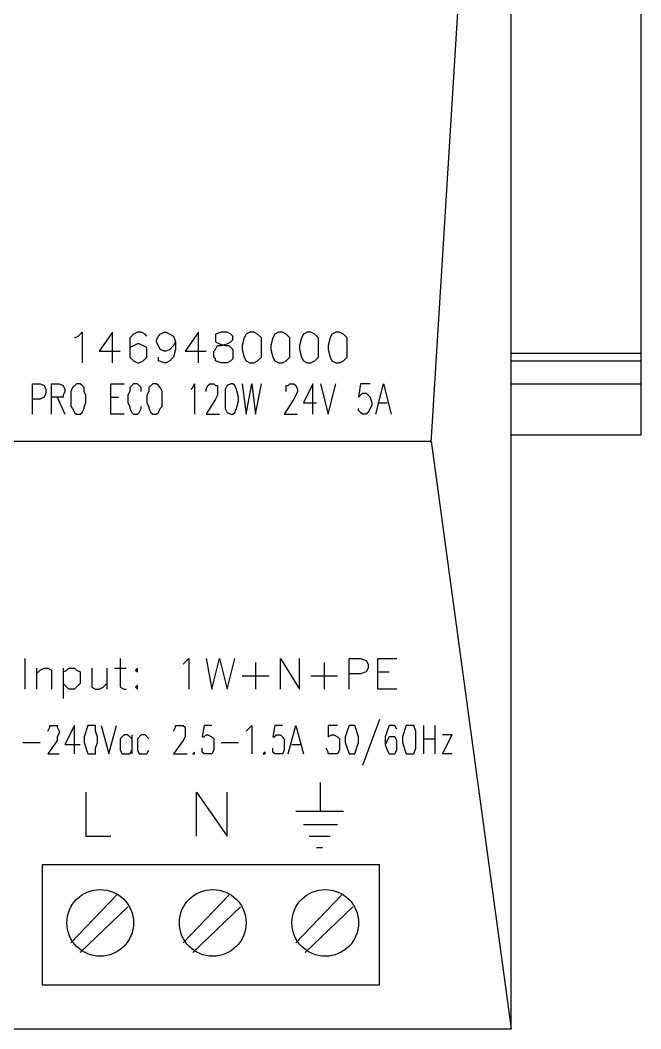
# Model space of a CAD drawing. Header units: feet. Extents: x -159 to 1687, y -48 to 1556.
# Drawn here: x 550.9307 to 551.0663, y 1044.3307 to 1044.5509 of the extents above; entities that cross this region are included whole.
import ezdxf

# ---------------------------------------------------------------- set-up
doc = ezdxf.new("R2010")
doc.units = ezdxf.units.FT
doc.header["$MEASUREMENT"] = 0
doc.layers.add('PDF_0', color=7, linetype='Continuous')
doc.layers.add('PDF_Carril', color=7, linetype='Continuous')

msp = doc.modelspace()

# ---------------------------------------------------------------- linework, layer by layer
at = {"layer": 'PDF_0', "lineweight": 25}
for points in [[(551.02046, 1044.4586), (551.03796, 1044.74069), (550.9067, 1044.74069), (550.9067, 1044.33067), (551.03796, 1044.33067), (551.03796, 1044.74069)], [(550.91003, 1044.74069), (550.92462, 1044.45901), (551.02046, 1044.45901), (551.03796, 1044.33067)], [(550.94254, 1044.48151), (550.94337, 1044.48193), (550.9442, 1044.48276), (550.9442, 1044.4761)], [(550.95087, 1044.4761), (550.95087, 1044.48276), (550.94795, 1044.4786), (550.95254, 1044.4786)], [(550.95837, 1044.48193), (550.95795, 1044.48235), (550.95712, 1044.48276), (550.95629, 1044.48276), (550.95545, 1044.48235), (550.95462, 1044.48151), (550.95462, 1044.47735), (550.95545, 1044.47651), (550.95629, 1044.4761), (550.9567, 1044.4761), (550.95754, 1044.47651), (550.95837, 1044.47735), (550.95837, 1044.47943), (550.9567, 1044.48026), (550.95629, 1044.48026), (550.95462, 1044.47943)], [(550.96462, 1044.48068), (550.9642, 1044.47985), (550.96337, 1044.47901), (550.96254, 1044.4786), (550.96212, 1044.4786), (550.96129, 1044.47901), (550.96045, 1044.48068), (550.96045, 1044.4811), (550.96087, 1044.48193), (550.96129, 1044.48235), (550.96212, 1044.48276), (550.96254, 1044.48276), (550.9642, 1044.48193), (550.96462, 1044.48068), (550.96462, 1044.47901), (550.9642, 1044.47735), (550.96337, 1044.47651), (550.96254, 1044.4761), (550.96212, 1044.4761), (550.96087, 1044.47651), (550.96087, 1044.47735)], [(550.96962, 1044.4761), (550.96962, 1044.48276), (550.9667, 1044.4786), (550.97129, 1044.4786)], [(550.93337, 1044.46485), (550.93337, 1044.47151), (550.93503, 1044.47151), (550.93587, 1044.4711), (550.93628, 1044.47026), (550.93628, 1044.46943), (550.93587, 1044.4686), (550.93503, 1044.46818), (550.93337, 1044.46818)], [(550.93753, 1044.46485), (550.93753, 1044.47151), (550.9392, 1044.47151), (550.94004, 1044.4711), (550.94045, 1044.47026), (550.94045, 1044.46985), (550.94004, 1044.46901), (550.94004, 1044.4686), (550.93753, 1044.4686)], [(550.95337, 1044.46485), (550.95045, 1044.46485), (550.95045, 1044.47151), (550.95337, 1044.47151)], [(550.95712, 1044.46985), (550.95712, 1044.47068), (550.9567, 1044.4711), (550.95629, 1044.47151), (550.95545, 1044.47151), (550.95462, 1044.47068), (550.95462, 1044.46985), (550.9542, 1044.46901), (550.9542, 1044.46735), (550.95462, 1044.46651), (550.95462, 1044.4661), (550.95504, 1044.46526), (550.95545, 1044.46485), (550.95629, 1044.46485), (550.9567, 1044.46526), (550.95712, 1044.4661), (550.95712, 1044.46651)], [(550.96795, 1044.47026), (550.96837, 1044.47068), (550.96879, 1044.47151), (550.96879, 1044.46485)], [(550.97129, 1044.46985), (550.97129, 1044.47026), (550.9717, 1044.4711), (550.97212, 1044.47151), (550.97295, 1044.47151), (550.97337, 1044.4711), (550.97379, 1044.4711), (550.97379, 1044.46901), (550.97337, 1044.46818), (550.97129, 1044.46485), (550.9742, 1044.46485)], [(550.9792, 1044.47151), (550.98004, 1044.46485), (550.98129, 1044.47151), (550.98212, 1044.46485), (550.98337, 1044.47151)], [(550.98879, 1044.46985), (550.98879, 1044.4711), (550.9892, 1044.4711), (550.98962, 1044.47151), (550.99045, 1044.47151), (550.99087, 1044.4711), (550.99129, 1044.47026), (550.99129, 1044.46985), (550.99045, 1044.46818), (550.98837, 1044.46485), (550.99129, 1044.46485)], [(550.99462, 1044.46485), (550.99462, 1044.47151), (550.99254, 1044.46735), (550.99545, 1044.46735)], [(550.99629, 1044.47151), (550.99795, 1044.46485), (550.99962, 1044.47151)], [(551.00712, 1044.47151), (551.00504, 1044.47151), (551.00462, 1044.4686), (551.00545, 1044.46943), (551.00629, 1044.46943), (551.00712, 1044.4686), (551.00754, 1044.46735), (551.00754, 1044.46693), (551.0067, 1044.46526), (551.00629, 1044.46485), (551.00545, 1044.46485), (551.00504, 1044.46526), (551.00462, 1044.46568), (551.00462, 1044.4661)], [(551.00837, 1044.46485), (551.01004, 1044.47151), (551.01171, 1044.46485)], [(550.93878, 1044.4686), (550.94045, 1044.46485)], [(550.95045, 1044.4686), (550.95212, 1044.4686)], [(551.00879, 1044.46735), (551.01087, 1044.46735)], [(550.9317, 1044.41151), (550.9317, 1044.40484)], [(550.95254, 1044.41151), (550.95254, 1044.40526), (550.95337, 1044.40484), (550.95379, 1044.40484)], [(550.96629, 1044.41026), (550.96754, 1044.41151), (550.96754, 1044.40484)], [(550.97129, 1044.41151), (550.97254, 1044.40484), (550.9742, 1044.41151), (550.97587, 1044.40484), (550.97754, 1044.41151)], [(550.98754, 1044.40484), (550.98754, 1044.41151), (550.9917, 1044.40484), (550.9917, 1044.41151)], [(551.00254, 1044.40484), (551.00254, 1044.41151), (551.00504, 1044.41151), (551.00629, 1044.41109), (551.0067, 1044.41026), (551.0067, 1044.40943), (551.00629, 1044.40859), (551.00504, 1044.40818), (551.00254, 1044.40818)], [(551.01296, 1044.40484), (551.00879, 1044.40484), (551.00879, 1044.41151), (551.01296, 1044.41151)], [(550.9342, 1044.40943), (550.9342, 1044.40484)], [(550.9342, 1044.40818), (550.93503, 1044.40901), (550.93587, 1044.40943), (550.9367, 1044.40943), (550.93753, 1044.40901), (550.93753, 1044.40484)], [(550.94004, 1044.40943), (550.94004, 1044.40276)], [(550.94004, 1044.40859), (550.94087, 1044.40901), (550.94129, 1044.40943), (550.94254, 1044.40943), (550.94295, 1044.40901), (550.94379, 1044.40859), (550.94379, 1044.40609), (550.94254, 1044.40484), (550.94129, 1044.40484), (550.94087, 1044.40526), (550.94004, 1044.40609)], [(550.94629, 1044.40943), (550.94629, 1044.40526), (550.94712, 1044.40484), (550.94795, 1044.40484), (550.94879, 1044.40526), (550.94962, 1044.40609)], [(550.94962, 1044.40943), (550.94962, 1044.40484)], [(550.95129, 1044.40943), (550.95379, 1044.40943)], [(550.98212, 1044.41068), (550.98212, 1044.40484)], [(550.99712, 1044.41068), (550.99712, 1044.40484)], [(550.9792, 1044.40776), (550.98504, 1044.40776)], [(550.9942, 1044.40776), (551.00004, 1044.40776)], [(551.00879, 1044.40859), (551.01129, 1044.40859)], [(551.0092, 1044.39818), (551.00545, 1044.38818)], [(550.9367, 1044.39568), (550.93712, 1044.39651), (550.93712, 1044.39693), (550.93878, 1044.39693), (550.93878, 1044.39651), (550.9392, 1044.39568), (550.9392, 1044.39526), (550.93878, 1044.39443), (550.93878, 1044.39359), (550.9367, 1044.39068), (550.9392, 1044.39068)], [(550.94254, 1044.39068), (550.94254, 1044.39693), (550.94045, 1044.39276), (550.94379, 1044.39276)], [(550.94712, 1044.39693), (550.94545, 1044.39693), (550.94462, 1044.39443), (550.94462, 1044.39318), (550.94545, 1044.39068), (550.94712, 1044.39068), (550.94712, 1044.39193), (550.94754, 1044.39318), (550.94754, 1044.39443), (550.94712, 1044.39568), (550.94712, 1044.39693)], [(550.94837, 1044.39693), (550.95004, 1044.39068), (550.9517, 1044.39693)], [(550.9642, 1044.39568), (550.96462, 1044.39651), (550.96462, 1044.39693), (550.96629, 1044.39693), (550.9667, 1044.39651), (550.9667, 1044.39443), (550.96629, 1044.39359), (550.9642, 1044.39068), (550.96712, 1044.39068)], [(550.97254, 1044.39693), (550.97087, 1044.39693), (550.97045, 1044.39443), (550.97087, 1044.39443), (550.97129, 1044.39484), (550.9717, 1044.39484), (550.97254, 1044.39443), (550.97295, 1044.39401), (550.97295, 1044.39151), (550.97254, 1044.39068), (550.97087, 1044.39068), (550.97045, 1044.39109), (550.97045, 1044.39193)], [(550.98004, 1044.39568), (550.98129, 1044.39693), (550.98129, 1044.39068)], [(550.98795, 1044.39693), (550.98629, 1044.39693), (550.98587, 1044.39443), (550.98629, 1044.39443), (550.9867, 1044.39484), (550.98754, 1044.39484), (550.98837, 1044.39401), (550.98837, 1044.39151), (550.98795, 1044.39068), (550.98629, 1044.39068), (550.98587, 1044.39109), (550.98587, 1044.39193)], [(550.9892, 1044.39068), (550.99087, 1044.39693), (550.99254, 1044.39068)], [(551.00004, 1044.39693), (550.99795, 1044.39693), (550.99795, 1044.39443), (550.99879, 1044.39484), (550.9992, 1044.39484), (551.00004, 1044.39443), (551.00045, 1044.39401), (551.00045, 1044.39151), (551.00004, 1044.39068), (550.99795, 1044.39068), (550.99795, 1044.39109), (550.99754, 1044.39193)], [(551.00379, 1044.39693), (551.00254, 1044.39693), (551.0017, 1044.39443), (551.0017, 1044.39318), (551.00254, 1044.39068), (551.00379, 1044.39068), (551.00462, 1044.39318), (551.00462, 1044.39443), (551.00379, 1044.39693)], [(551.01296, 1044.39609), (551.01254, 1044.39693), (551.01129, 1044.39693), (551.01045, 1044.39443), (551.01045, 1044.39276), (551.01087, 1044.39151), (551.01129, 1044.39068), (551.01254, 1044.39068), (551.01296, 1044.39151), (551.01296, 1044.39359), (551.01254, 1044.39443), (551.01129, 1044.39443), (551.01045, 1044.39276)], [(551.01671, 1044.39693), (551.01504, 1044.39693), (551.01421, 1044.39443), (551.01421, 1044.39318), (551.01504, 1044.39068), (551.01671, 1044.39068), (551.01712, 1044.39193), (551.01712, 1044.39568), (551.01671, 1044.39693)], [(551.01879, 1044.39693), (551.01879, 1044.39068)], [(551.02129, 1044.39693), (551.02129, 1044.39068)], [(550.95504, 1044.39401), (550.95462, 1044.39443), (550.9542, 1044.39484), (550.95337, 1044.39484), (550.95254, 1044.39401), (550.95254, 1044.39151), (550.95295, 1044.39068), (550.95462, 1044.39068), (550.95504, 1044.39151)], [(550.95504, 1044.39484), (550.95504, 1044.39068)], [(550.95879, 1044.39401), (550.95795, 1044.39484), (550.95712, 1044.39484), (550.95629, 1044.39401), (550.95629, 1044.39151), (550.9567, 1044.39068), (550.95837, 1044.39068), (550.95879, 1044.39151)], [(551.01879, 1044.39401), (551.02129, 1044.39401)], [(551.02504, 1044.39068), (551.02296, 1044.39068), (551.02504, 1044.39484), (551.02296, 1044.39484)], [(550.93128, 1044.39318), (550.93503, 1044.39318)], [(550.97462, 1044.39318), (550.97837, 1044.39318)], [(550.99004, 1044.39276), (550.99212, 1044.39276)], [(550.99629, 1044.37818), (550.99629, 1044.38443)], [(550.94504, 1044.38234), (550.94504, 1044.37276), (550.95045, 1044.37276)], [(550.9692, 1044.37276), (550.9692, 1044.38234), (550.97587, 1044.37276), (550.97587, 1044.38234)], [(550.99087, 1044.37818), (551.00129, 1044.37818)], [(550.99254, 1044.37526), (551.00004, 1044.37526)], [(550.99379, 1044.37276), (550.99837, 1044.37276)], [(550.99545, 1044.37026), (550.9967, 1044.37026)], [(550.9417, 1044.34942), (550.9517, 1044.35984)], [(550.96629, 1044.34942), (550.97629, 1044.35984)], [(550.99087, 1044.34942), (551.00087, 1044.35984)], [(550.94379, 1044.34734), (550.9542, 1044.35734)], [(550.96837, 1044.34734), (550.97879, 1044.35734)], [(550.99295, 1044.34734), (551.00337, 1044.35734)]]:
    msp.add_lwpolyline(points, dxfattribs=at)
for points in [[(550.97462, 1044.48276), (550.97337, 1044.48235), (550.97337, 1044.48068), (550.9742, 1044.48026), (550.97545, 1044.47985), (550.97629, 1044.47985), (550.97712, 1044.47901), (550.97712, 1044.47693), (550.9767, 1044.47651), (550.97587, 1044.4761), (550.97462, 1044.4761), (550.97337, 1044.47651), (550.97337, 1044.47693), (550.97295, 1044.47735), (550.97295, 1044.4786), (550.97337, 1044.47901), (550.97379, 1044.47985), (550.97462, 1044.47985), (550.97587, 1044.48026), (550.9767, 1044.48068), (550.97712, 1044.4811), (550.97712, 1044.48193), (550.9767, 1044.48235), (550.97587, 1044.48276)], [(550.98087, 1044.48276), (550.98004, 1044.48235), (550.97962, 1044.48151), (550.9792, 1044.47985), (550.9792, 1044.47901), (550.97962, 1044.47735), (550.98004, 1044.47651), (550.98087, 1044.4761), (550.9817, 1044.4761), (550.98254, 1044.47651), (550.98337, 1044.47735), (550.98337, 1044.48151), (550.98254, 1044.48235), (550.9817, 1044.48276)], [(550.98712, 1044.48276), (550.98629, 1044.48235), (550.98587, 1044.48151), (550.98545, 1044.47985), (550.98545, 1044.47901), (550.98587, 1044.47735), (550.98629, 1044.47651), (550.98712, 1044.4761), (550.98795, 1044.4761), (550.98879, 1044.47651), (550.98962, 1044.47735), (550.98962, 1044.48151), (550.98879, 1044.48235), (550.98795, 1044.48276)], [(550.99337, 1044.48276), (550.99254, 1044.48235), (550.99212, 1044.48151), (550.9917, 1044.47985), (550.9917, 1044.47901), (550.99212, 1044.47735), (550.99254, 1044.47651), (550.99337, 1044.4761), (550.9942, 1044.4761), (550.99504, 1044.47651), (550.99587, 1044.47735), (550.99587, 1044.48151), (550.99504, 1044.48235), (550.9942, 1044.48276)], [(550.99962, 1044.48276), (550.99879, 1044.48235), (550.99837, 1044.48151), (550.99795, 1044.47985), (550.99795, 1044.47901), (550.99837, 1044.47735), (550.99879, 1044.47651), (550.99962, 1044.4761), (551.00045, 1044.4761), (551.00129, 1044.47651), (551.00212, 1044.47735), (551.00212, 1044.48151), (551.00129, 1044.48235), (551.00045, 1044.48276)], [(550.94295, 1044.47151), (550.94212, 1044.47068), (550.9417, 1044.46985), (550.9417, 1044.46651), (550.94212, 1044.4661), (550.94254, 1044.46526), (550.94295, 1044.46485), (550.94379, 1044.46485), (550.9442, 1044.46526), (550.94462, 1044.4661), (550.94462, 1044.46651), (550.94504, 1044.46735), (550.94504, 1044.46901), (550.94462, 1044.46985), (550.94462, 1044.47068), (550.9442, 1044.4711), (550.94379, 1044.47151)], [(550.95962, 1044.47151), (550.95879, 1044.47068), (550.95879, 1044.46985), (550.95837, 1044.46901), (550.95837, 1044.46735), (550.95879, 1044.46651), (550.95879, 1044.4661), (550.9592, 1044.46526), (550.95962, 1044.46485), (550.96045, 1044.46485), (550.96087, 1044.46526), (550.96129, 1044.4661), (550.9617, 1044.46651), (550.9617, 1044.46985), (550.96129, 1044.47068), (550.96087, 1044.4711), (550.96045, 1044.47151)], [(550.9767, 1044.47151), (550.97587, 1044.4711), (550.97545, 1044.47026), (550.97545, 1044.4661), (550.97587, 1044.46526), (550.9767, 1044.46485), (550.97712, 1044.46485), (550.97754, 1044.46526), (550.97795, 1044.4661), (550.97837, 1044.46776), (550.97837, 1044.4686), (550.97795, 1044.47026), (550.97754, 1044.4711), (550.97712, 1044.47151)], [(550.95629, 1044.40943), (550.95587, 1044.40901), (550.95629, 1044.40859)], [(550.95629, 1044.40568), (550.95587, 1044.40526), (550.95629, 1044.40484)], [(550.96879, 1044.39109), (550.96837, 1044.39068), (550.96879, 1044.39068)], [(550.9842, 1044.39109), (550.98379, 1044.39068), (550.9842, 1044.39068)], [(550.93545, 1044.36651), (550.93545, 1044.34026), (551.0092, 1044.34026), (551.0092, 1044.36651)]]:
    msp.add_lwpolyline(points, close=True, dxfattribs=at)
for centre in [(550.94816, 1044.3538), (550.97274, 1044.3538), (550.99733, 1044.3538)]:
    msp.add_circle(centre, 0.00729, dxfattribs=at)
at = {"layer": 'PDF_Carril', "lineweight": 25}
msp.add_lwpolyline([(551.03796, 1044.57485), (551.06629, 1044.57485), (551.06629, 1044.46026), (551.03796, 1044.46026)], close=True, dxfattribs=at)
at = {"layer": 'PDF_Carril', "color": 9, "lineweight": 25, "true_color": 0xc6c7ca}
for points in [[(551.03796, 1044.47818), (551.06629, 1044.47818)], [(551.03796, 1044.47151), (551.06629, 1044.47151)]]:
    msp.add_lwpolyline(points, dxfattribs=at)
at = {"layer": 'PDF_Carril', "lineweight": 25}
msp.add_lwpolyline([(551.03796, 1044.47651), (551.06629, 1044.47651)], dxfattribs=at)

doc.saveas('drawing.dxf')
